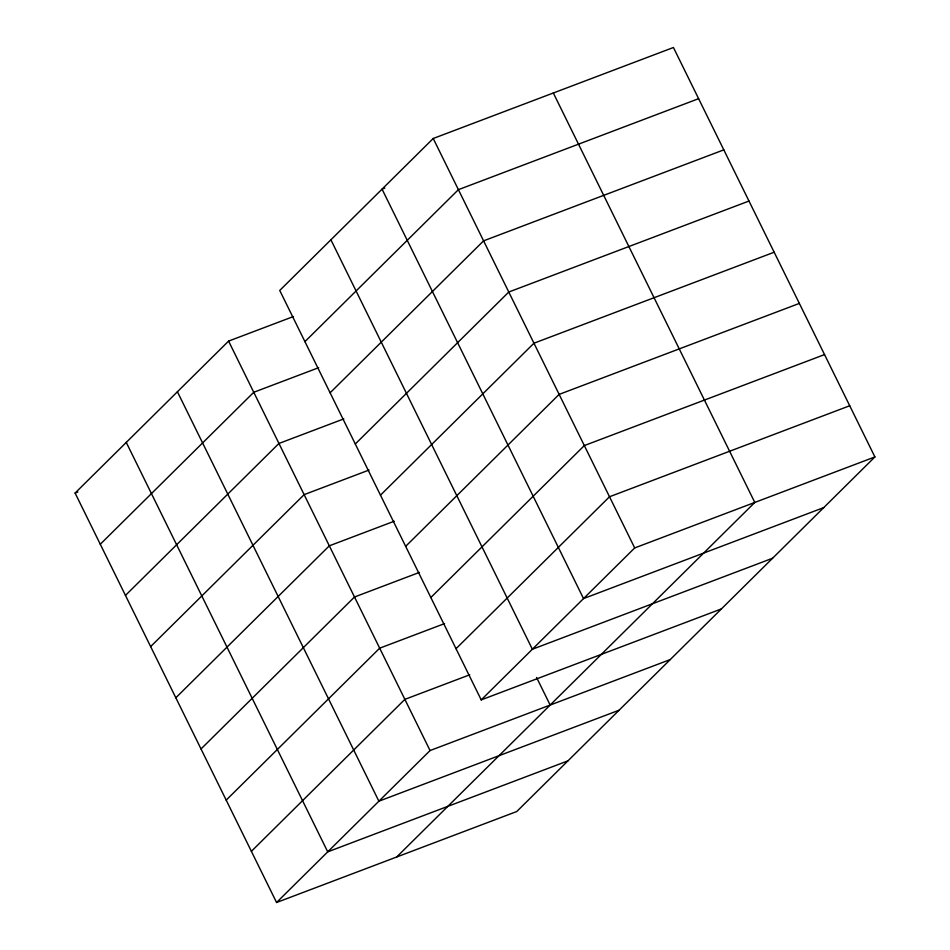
<?xml version="1.0" encoding="UTF-8"?>
<svg xmlns="http://www.w3.org/2000/svg" width="950" height="950" viewBox="0 0 950 950"><rect width="100%" height="100%" fill="white"/><g stroke="black" fill="none" stroke-linecap="round" stroke-linejoin="round"><path stroke-width="1.43" d="M721.418 608.903L481.211 699.889L279.739 290.451L433.224 138.486L673.431 47.5L874.903 456.938L516.776 811.514L276.569 902.5L75.097 493.062L228.582 341.098L293.467 316.528M100.284 544.243L253.757 392.279L318.642 367.697M304.926 341.632L458.399 189.667L698.618 98.681M125.459 595.413L278.944 443.46L343.829 418.879M330.101 392.813L483.586 240.849L723.805 149.863M150.646 646.594L304.131 494.641L369.016 470.06M355.288 443.994L508.772 292.03L748.98 201.044M175.833 697.775L329.317 545.822L394.202 521.241M380.475 495.176L533.959 343.211L774.167 252.225M201.02 748.956L354.492 597.004L419.378 572.423M405.662 546.345L559.134 394.392L799.354 303.406M226.195 800.137L379.679 648.185L444.564 623.604M430.837 597.526L584.321 445.574L824.541 354.588M251.382 851.319L404.866 699.366L469.751 674.785M456.024 648.707L609.508 496.755L849.716 405.757M276.569 902.5L430.053 750.547L670.261 659.549M481.211 699.889L634.695 547.936L874.903 456.938M396.673 857.007L754.799 502.443L553.327 92.993M384.821 188.1L382.054 189.145L583.526 598.583L823.745 507.597M75.097 493.062L77.853 492.017M772.587 558.244L532.368 649.242L330.897 239.792M619.103 710.208L378.884 801.194L177.412 391.756M567.946 760.855L327.726 851.853L126.255 442.403M433.224 138.486L634.695 547.936M536.596 677.492L550.157 705.043M228.582 341.098L430.053 750.547"/></g></svg>
